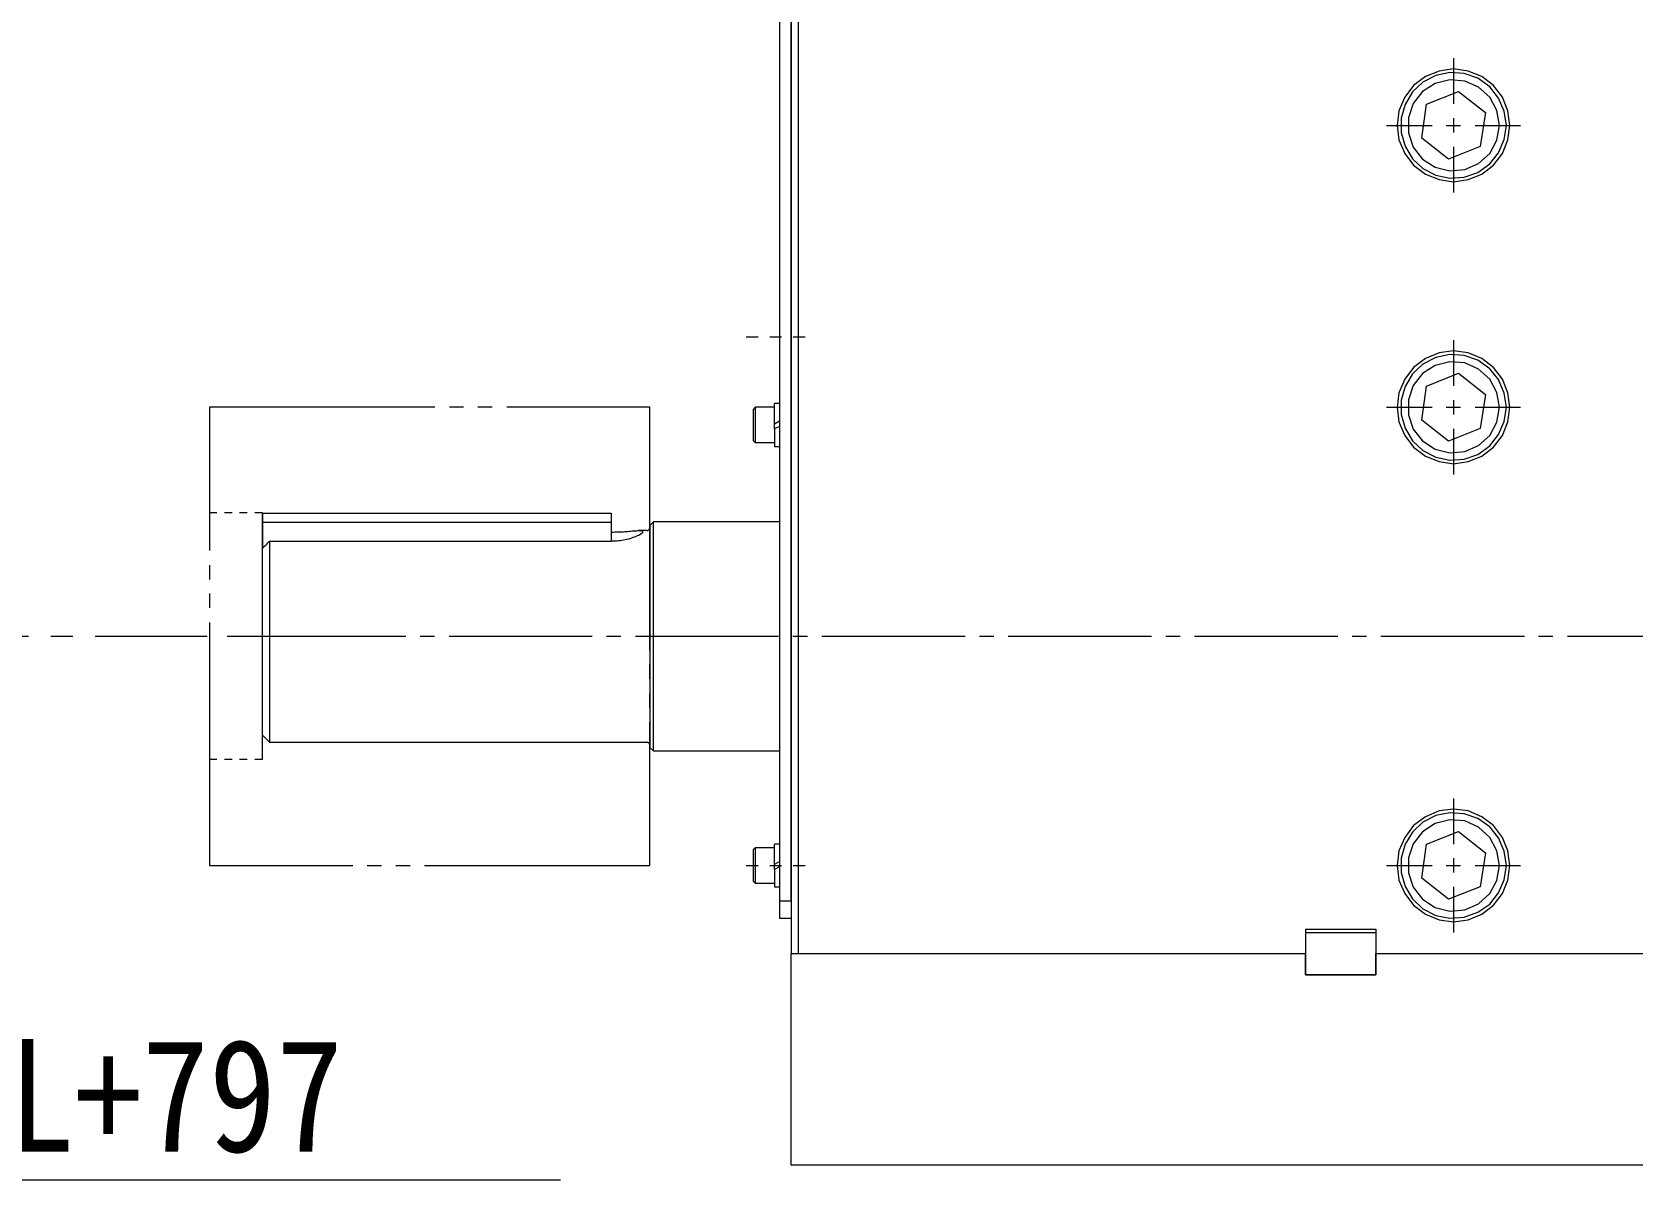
# Model space of a CAD drawing. Header units: millimetres. Extents: x 288 to 8834, y 20 to 9668.
# Drawn here: x 2176.5 to 2630.7, y 7453.7 to 7779.4 of the extents above; entities that cross this region are included whole.
import ezdxf

# ---------------------------------------------------------------- set-up
doc = ezdxf.new("R2010")
doc.units = ezdxf.units.MM
doc.linetypes.add('CENTER', pattern=[50.7, 31.8, -6.3, 6.3, -6.3])
doc.layers.add('Layer1', color=7, linetype='Continuous')
doc.styles.add('ＭＳ 明朝', font='')
doc.styles.get('ＭＳ 明朝').set_extended_font_data('ＭＳ 明朝')

# ---------------------------------------------------------------- blocks, each defined once
blk = doc.blocks.new('BLKF820')
at = {"layer": 'Layer1', "color": 7, "linetype": 'Continuous', "lineweight": 5}
for p, q in [((2351.05, 7577.87), (2350.96, 7577.96)), ((2351.22, 7577.87), (2351.05, 7577.87)), ((2351.3, 7577.78), (2351.22, 7577.87)), ((2351.48, 7577.7), (2351.3, 7577.78)), ((2351.56, 7577.61), (2351.48, 7577.7)), ((2351.65, 7577.53), (2351.56, 7577.61)), ((2351.73, 7577.44), (2351.65, 7577.53)), ((2351.73, 7577.35), (2351.73, 7577.44)), ((2351.82, 7577.18), (2351.73, 7577.35)), ((2351.82, 7576.92), (2351.82, 7577.18))]:
    blk.add_line(p, q, dxfattribs=at)
blk = doc.blocks.new('BLKF821')
at = {"layer": 'Layer1', "color": 7, "linetype": 'Continuous', "lineweight": 5}
for p, q in [((2350.79, 7637.98), (2351.22, 7637.98)), ((2351.22, 7637.98), (2351.3, 7638.06)), ((2351.3, 7638.06), (2351.48, 7638.15)), ((2351.48, 7638.15), (2351.56, 7638.24)), ((2351.56, 7638.24), (2351.65, 7638.32)), ((2351.65, 7638.32), (2351.73, 7638.41)), ((2351.73, 7638.58), (2351.82, 7638.67)), ((2351.73, 7638.41), (2351.73, 7638.58)), ((2351.82, 7638.67), (2351.82, 7638.84))]:
    blk.add_line(p, q, dxfattribs=at)
blk = doc.blocks.new('BLKF822')
at = {"layer": 'Layer1', "color": 7, "linetype": 'Continuous', "lineweight": 5}
for p, q in [((2348.63, 7637.98), (2349.15, 7637.98)), ((2349.15, 7637.98), (2349.5, 7637.89)), ((2349.5, 7637.89), (2349.58, 7637.89))]:
    blk.add_line(p, q, dxfattribs=at)
blk = doc.blocks.new('BLKF823')
at = {"layer": 'Layer1', "color": 7, "linetype": 'Continuous', "lineweight": 5}
for p, q in [((2340.8, 7637.55), (2341.4, 7637.55)), ((2341.4, 7637.55), (2341.92, 7637.63)), ((2341.92, 7637.63), (2344.24, 7637.63)), ((2344.24, 7637.63), (2344.67, 7637.72)), ((2344.67, 7637.72), (2345.1, 7637.72)), ((2345.1, 7637.72), (2345.53, 7637.72)), ((2345.53, 7637.72), (2345.97, 7637.81)), ((2345.97, 7637.81), (2346.31, 7637.81)), ((2346.31, 7637.81), (2346.4, 7637.81)), ((2346.4, 7637.81), (2346.74, 7637.89)), ((2346.74, 7637.89), (2347.17, 7637.89)), ((2347.17, 7637.89), (2347.6, 7637.89)), ((2347.6, 7637.89), (2348.03, 7637.89)), ((2348.03, 7637.89), (2348.38, 7637.98))]:
    blk.add_line(p, q, dxfattribs=at)
blk = doc.blocks.new('BLKF824')
at = {"layer": 'Layer1', "color": 7, "linetype": 'Continuous', "lineweight": 5}
for p, q in [((2241.85, 7632.9), (2242.2, 7633.24)), ((2241.85, 7632.81), (2241.85, 7632.9)), ((2242.2, 7633.24), (2242.46, 7633.5)), ((2242.46, 7633.5), (2242.8, 7633.84)), ((2242.8, 7633.84), (2243.06, 7634.1)), ((2243.06, 7634.1), (2243.4, 7634.45)), ((2243.4, 7634.45), (2243.58, 7634.71))]:
    blk.add_line(p, q, dxfattribs=at)
blk = doc.blocks.new('BLKF825')
at = {"layer": 'Layer1', "color": 7, "linetype": 'Continuous', "lineweight": 5}
for p, q in [((2347.86, 7636.26), (2347.43, 7636.08)), ((2347.95, 7636.34), (2347.86, 7636.26)), ((2348.2, 7636.43), (2347.95, 7636.34)), ((2348.63, 7636.6), (2348.2, 7636.43)), ((2348.98, 7636.77), (2348.63, 7636.6)), ((2349.32, 7637.03), (2348.98, 7636.77)), ((2349.58, 7637.29), (2349.32, 7637.03)), ((2349.84, 7637.63), (2349.58, 7637.29)), ((2341.57, 7634.96), (2341.14, 7634.96)), ((2342, 7634.96), (2341.57, 7634.96)), ((2342.43, 7634.96), (2342, 7634.96)), ((2342.86, 7635.05), (2342.43, 7634.96)), ((2342.95, 7635.05), (2342.86, 7635.05)), ((2343.38, 7635.05), (2342.95, 7635.05)), ((2343.81, 7635.14), (2343.38, 7635.05)), ((2344.33, 7635.22), (2343.81, 7635.14)), ((2344.76, 7635.31), (2344.33, 7635.22)), ((2345.19, 7635.39), (2344.76, 7635.31)), ((2345.71, 7635.57), (2345.19, 7635.39)), ((2345.79, 7635.57), (2345.71, 7635.57)), ((2346.14, 7635.65), (2345.79, 7635.57)), ((2346.57, 7635.82), (2346.14, 7635.65)), ((2347, 7636), (2346.57, 7635.82)), ((2347.43, 7636.08), (2347, 7636))]:
    blk.add_line(p, q, dxfattribs=at)
blk = doc.blocks.new('BLKF986')
at = {"layer": 'Layer1', "color": 7, "linetype": 'Continuous', "lineweight": 5}
for p, q in [((2571.15, 7765.17), (2568.23, 7762.41)), ((2574.77, 7767.06), (2571.15, 7765.17)), ((2578.82, 7767.92), (2574.77, 7767.06)), ((2582.87, 7767.67), (2578.82, 7767.92)), ((2586.74, 7766.29), (2582.87, 7767.67)), ((2590.1, 7763.88), (2586.74, 7766.29)), ((2592.6, 7760.69), (2590.1, 7763.88)), ((2566.07, 7758.88), (2564.95, 7755.01)), ((2568.23, 7762.41), (2566.07, 7758.88)), ((2594.23, 7756.99), (2592.6, 7760.69)), ((2564.95, 7755.01), (2564.95, 7750.87)), ((2594.83, 7752.94), (2594.23, 7756.99)), ((2564.95, 7750.87), (2566.07, 7747)), ((2566.07, 7747), (2568.23, 7743.47)), ((2592.6, 7745.1), (2594.23, 7748.89)), ((2568.23, 7743.47), (2571.15, 7740.71)), ((2571.15, 7740.71), (2574.77, 7738.82)), ((2586.74, 7739.59), (2590.1, 7742)), ((2590.1, 7742), (2592.6, 7745.1)), ((2574.77, 7738.82), (2578.82, 7737.96)), ((2578.82, 7737.96), (2582.87, 7738.21)), ((2582.87, 7738.21), (2586.74, 7739.59))]:
    blk.add_line(p, q, dxfattribs=at)
blk = doc.blocks.new('BLKF987')
at = {"layer": 'Layer1', "color": 7, "linetype": 'Continuous', "lineweight": 5}
for p, q in [((2574.6, 7764.82), (2570.98, 7762.5)), ((2578.73, 7765.86), (2574.6, 7764.82)), ((2583.04, 7765.51), (2578.73, 7765.86)), ((2586.91, 7763.79), (2583.04, 7765.51)), ((2590.1, 7760.95), (2586.91, 7763.79)), ((2568.4, 7759.14), (2567.02, 7755.09)), ((2570.98, 7762.5), (2568.4, 7759.14)), ((2592.08, 7757.16), (2590.1, 7760.95)), ((2567.02, 7755.09), (2567.02, 7750.79)), ((2592.85, 7752.94), (2592.08, 7757.16)), ((2567.02, 7750.79), (2568.4, 7746.74)), ((2568.4, 7746.74), (2570.98, 7743.38)), ((2590.1, 7744.93), (2592.08, 7748.72)), ((2570.98, 7743.38), (2574.6, 7741.06)), ((2574.6, 7741.06), (2578.73, 7740.02)), ((2583.04, 7740.37), (2586.91, 7742.09)), ((2586.91, 7742.09), (2590.1, 7744.93)), ((2578.73, 7740.02), (2583.04, 7740.37))]:
    blk.add_line(p, q, dxfattribs=at)
blk = doc.blocks.new('BLKF992')
at = {"layer": 'Layer1', "color": 7, "linetype": 'Continuous', "lineweight": 5}
for p, q in [((2570.98, 7682.5), (2568.4, 7679.14)), ((2574.6, 7684.82), (2570.98, 7682.5)), ((2578.73, 7685.86), (2574.6, 7684.82)), ((2583.04, 7685.51), (2578.73, 7685.86)), ((2586.91, 7683.79), (2583.04, 7685.51)), ((2590.1, 7680.95), (2586.91, 7683.79)), ((2568.4, 7679.14), (2567.02, 7675.09)), ((2592.08, 7677.16), (2590.1, 7680.95)), ((2592.85, 7672.94), (2592.08, 7677.16)), ((2567.02, 7675.09), (2567.02, 7670.79)), ((2567.02, 7670.79), (2568.4, 7666.74)), ((2590.1, 7664.93), (2592.08, 7668.72)), ((2568.4, 7666.74), (2570.98, 7663.38)), ((2586.91, 7662.09), (2590.1, 7664.93)), ((2570.98, 7663.38), (2574.6, 7661.06)), ((2574.6, 7661.06), (2578.73, 7660.02)), ((2578.73, 7660.02), (2583.04, 7660.37)), ((2583.04, 7660.37), (2586.91, 7662.09))]:
    blk.add_line(p, q, dxfattribs=at)
blk = doc.blocks.new('BLKF993')
at = {"layer": 'Layer1', "color": 7, "linetype": 'Continuous', "lineweight": 5}
for p, q in [((2574.77, 7687.06), (2571.15, 7685.17)), ((2578.82, 7687.92), (2574.77, 7687.06)), ((2582.87, 7687.67), (2578.82, 7687.92)), ((2586.74, 7686.29), (2582.87, 7687.67)), ((2590.1, 7683.88), (2586.74, 7686.29)), ((2568.23, 7682.41), (2566.07, 7678.88)), ((2571.15, 7685.17), (2568.23, 7682.41)), ((2592.6, 7680.78), (2590.1, 7683.88)), ((2566.07, 7678.88), (2564.95, 7675.01)), ((2594.23, 7676.99), (2592.6, 7680.78)), ((2564.95, 7675.01), (2564.95, 7670.87)), ((2594.83, 7672.94), (2594.23, 7676.99)), ((2564.95, 7670.87), (2566.07, 7667)), ((2592.6, 7665.19), (2594.23, 7668.89)), ((2566.07, 7667), (2568.23, 7663.47)), ((2590.1, 7662), (2592.6, 7665.19)), ((2568.23, 7663.47), (2571.15, 7660.71)), ((2571.15, 7660.71), (2574.77, 7658.82)), ((2582.87, 7658.21), (2586.74, 7659.59)), ((2586.74, 7659.59), (2590.1, 7662)), ((2574.77, 7658.82), (2578.82, 7657.96)), ((2578.82, 7657.96), (2582.87, 7658.21))]:
    blk.add_line(p, q, dxfattribs=at)
blk = doc.blocks.new('BLKF1017')
at = {"layer": 'Layer1', "color": 7, "linetype": 'Continuous', "lineweight": 5}
for p, q in [((2571.15, 7555.22), (2568.23, 7552.38)), ((2574.77, 7557.12), (2571.15, 7555.22)), ((2578.82, 7557.89), (2574.77, 7557.12)), ((2582.87, 7557.63), (2578.82, 7557.89)), ((2586.74, 7556.26), (2582.87, 7557.63)), ((2590.1, 7553.93), (2586.74, 7556.26)), ((2568.23, 7552.38), (2566.07, 7548.94)), ((2592.6, 7550.74), (2590.1, 7553.93)), ((2594.23, 7546.96), (2592.6, 7550.74)), ((2566.07, 7548.94), (2564.95, 7544.97)), ((2594.83, 7542.91), (2594.23, 7546.96)), ((2564.95, 7544.97), (2564.95, 7540.93)), ((2564.95, 7540.93), (2566.07, 7536.97)), ((2566.07, 7536.97), (2568.23, 7533.52)), ((2592.6, 7535.16), (2594.23, 7538.86)), ((2568.23, 7533.52), (2571.15, 7530.68)), ((2586.74, 7529.65), (2590.1, 7531.97)), ((2590.1, 7531.97), (2592.6, 7535.16)), ((2571.15, 7530.68), (2574.77, 7528.79)), ((2574.77, 7528.79), (2578.82, 7528.01)), ((2578.82, 7528.01), (2582.87, 7528.27)), ((2582.87, 7528.27), (2586.74, 7529.65))]:
    blk.add_line(p, q, dxfattribs=at)
blk = doc.blocks.new('BLKF1018')
at = {"layer": 'Layer1', "color": 7, "linetype": 'Continuous', "lineweight": 5}
for p, q in [((2574.6, 7554.88), (2570.98, 7552.47)), ((2578.73, 7555.91), (2574.6, 7554.88)), ((2583.04, 7555.57), (2578.73, 7555.91)), ((2586.91, 7553.84), (2583.04, 7555.57)), ((2570.98, 7552.47), (2568.4, 7549.11)), ((2590.1, 7550.92), (2586.91, 7553.84)), ((2592.08, 7547.13), (2590.1, 7550.92)), ((2568.4, 7549.11), (2567.02, 7545.06)), ((2592.85, 7542.91), (2592.08, 7547.13)), ((2567.02, 7545.06), (2567.02, 7540.84)), ((2567.02, 7540.84), (2568.4, 7536.79)), ((2568.4, 7536.79), (2570.98, 7533.35)), ((2590.1, 7534.99), (2592.08, 7538.69)), ((2570.98, 7533.35), (2574.6, 7531.02)), ((2583.04, 7530.34), (2586.91, 7532.06)), ((2586.91, 7532.06), (2590.1, 7534.99)), ((2574.6, 7531.02), (2578.73, 7529.99)), ((2578.73, 7529.99), (2583.04, 7530.34))]:
    blk.add_line(p, q, dxfattribs=at)
blk = doc.blocks.new('BLKF1172')
at = {"layer": 'Layer1', "color": 7, "linetype": 'Continuous', "lineweight": 5}
for p, q in [((2571.84, 7556.77), (2568.48, 7554.27)), ((2575.72, 7558.41), (2571.84, 7556.77)), ((2579.85, 7558.93), (2575.72, 7558.41)), ((2583.98, 7558.41), (2579.85, 7558.93)), ((2587.86, 7556.77), (2583.98, 7558.41)), ((2591.13, 7554.27), (2587.86, 7556.77)), ((2565.99, 7550.92), (2564.35, 7547.13)), ((2568.48, 7554.27), (2565.99, 7550.92)), ((2593.72, 7550.92), (2591.13, 7554.27)), ((2595.27, 7547.13), (2593.72, 7550.92)), ((2564.35, 7547.13), (2563.83, 7542.91)), ((2595.78, 7542.91), (2595.27, 7547.13)), ((2563.83, 7542.91), (2564.35, 7538.77)), ((2564.35, 7538.77), (2565.99, 7534.99)), ((2593.72, 7534.99), (2595.27, 7538.77)), ((2565.99, 7534.99), (2568.48, 7531.63)), ((2591.13, 7531.63), (2593.72, 7534.99)), ((2568.48, 7531.63), (2571.84, 7529.13)), ((2571.84, 7529.13), (2575.72, 7527.49)), ((2575.72, 7527.49), (2579.85, 7526.98)), ((2579.85, 7526.98), (2583.98, 7527.49)), ((2583.98, 7527.49), (2587.86, 7529.13)), ((2587.86, 7529.13), (2591.13, 7531.63))]:
    blk.add_line(p, q, dxfattribs=at)
blk = doc.blocks.new('BLKF1178')
at = {"layer": 'Layer1', "color": 7, "linetype": 'Continuous', "lineweight": 5}
for p, q in [((2571.84, 7686.8), (2568.48, 7684.22)), ((2575.72, 7688.35), (2571.84, 7686.8)), ((2579.85, 7688.96), (2575.72, 7688.35)), ((2583.98, 7688.35), (2579.85, 7688.96)), ((2587.86, 7686.8), (2583.98, 7688.35)), ((2591.13, 7684.22), (2587.86, 7686.8)), ((2568.48, 7684.22), (2565.99, 7680.95)), ((2593.72, 7680.95), (2591.13, 7684.22)), ((2565.99, 7680.95), (2564.35, 7677.07)), ((2595.27, 7677.07), (2593.72, 7680.95)), ((2564.35, 7677.07), (2563.83, 7672.94)), ((2563.83, 7672.94), (2564.35, 7668.81)), ((2595.78, 7672.94), (2595.27, 7677.07)), ((2564.35, 7668.81), (2565.99, 7664.93)), ((2593.72, 7664.93), (2595.27, 7668.81)), ((2565.99, 7664.93), (2568.48, 7661.66)), ((2591.13, 7661.66), (2593.72, 7664.93)), ((2568.48, 7661.66), (2571.84, 7659.08)), ((2571.84, 7659.08), (2575.72, 7657.53)), ((2583.98, 7657.53), (2587.86, 7659.08)), ((2587.86, 7659.08), (2591.13, 7661.66)), ((2575.72, 7657.53), (2579.85, 7656.92)), ((2579.85, 7656.92), (2583.98, 7657.53))]:
    blk.add_line(p, q, dxfattribs=at)
blk = doc.blocks.new('BLKF1179')
at = {"layer": 'Layer1', "color": 7, "linetype": 'Continuous', "lineweight": 5}
for p, q in [((2575.72, 7768.35), (2571.84, 7766.8)), ((2579.85, 7768.96), (2575.72, 7768.35)), ((2583.98, 7768.35), (2579.85, 7768.96)), ((2587.86, 7766.8), (2583.98, 7768.35)), ((2568.48, 7764.22), (2565.99, 7760.95)), ((2571.84, 7766.8), (2568.48, 7764.22)), ((2591.13, 7764.22), (2587.86, 7766.8)), ((2593.72, 7760.95), (2591.13, 7764.22)), ((2565.99, 7760.95), (2564.35, 7757.07)), ((2595.27, 7757.07), (2593.72, 7760.95)), ((2564.35, 7757.07), (2563.83, 7752.94)), ((2595.78, 7752.94), (2595.27, 7757.07)), ((2563.83, 7752.94), (2564.35, 7748.81)), ((2564.35, 7748.81), (2565.99, 7744.93)), ((2593.72, 7744.93), (2595.27, 7748.81)), ((2565.99, 7744.93), (2568.48, 7741.66)), ((2568.48, 7741.66), (2571.84, 7739.08)), ((2587.86, 7739.08), (2591.13, 7741.66)), ((2591.13, 7741.66), (2593.72, 7744.93)), ((2571.84, 7739.08), (2575.72, 7737.53)), ((2575.72, 7737.53), (2579.85, 7736.92)), ((2579.85, 7736.92), (2583.98, 7737.53)), ((2583.98, 7737.53), (2587.86, 7739.08))]:
    blk.add_line(p, q, dxfattribs=at)
blk = doc.blocks.new('BLKF763')
at = {"layer": 'Layer1', "color": 7, "linetype": 'Continuous', "lineweight": 5}
for p, q in [((2391.86, 8027.9), (2391.86, 7517.93)), ((2393.84, 8027.13), (2393.84, 7517.93)), ((2388.59, 7807.97), (2388.59, 7527.92)), ((2391.86, 7532.92), (2391.86, 7807.97)), ((2579.85, 7771.97), (2579.85, 7759.05)), ((2570.81, 7749.32), (2572.19, 7758.97)), ((2572.19, 7758.97), (2581.23, 7762.58)), ((2581.23, 7762.58), (2588.89, 7756.56)), ((2579.85, 7755.01), (2579.85, 7750.87)), ((2588.89, 7756.56), (2587.43, 7746.91)), ((2560.82, 7752.94), (2573.74, 7752.94)), ((2577.78, 7752.94), (2581.83, 7752.94)), ((2585.97, 7752.94), (2598.8, 7752.94)), ((2592.08, 7748.72), (2592.85, 7752.94)), ((2594.23, 7748.89), (2594.83, 7752.94)), ((2595.27, 7748.81), (2595.78, 7752.94)), ((2578.39, 7743.3), (2570.81, 7749.32)), ((2587.43, 7746.91), (2578.39, 7743.3)), ((2579.85, 7746.83), (2579.85, 7733.91)), ((2379.12, 7692.92), (2382.48, 7692.92)), ((2385.84, 7692.92), (2389.11, 7692.92)), ((2392.47, 7692.92), (2395.83, 7692.92)), ((2579.85, 7691.97), (2579.85, 7679.05)), ((2572.19, 7678.97), (2581.23, 7682.58)), ((2581.23, 7682.58), (2588.89, 7676.56)), ((2570.81, 7669.32), (2572.19, 7678.97)), ((2226.87, 7672.94), (2226.87, 7632.29)), ((2290.77, 7672.94), (2226.87, 7672.94)), ((2298.95, 7672.94), (2294.9, 7672.94)), ((2307.04, 7672.94), (2302.99, 7672.94)), ((2351.82, 7672.94), (2311.17, 7672.94)), ((2351.82, 7603.96), (2351.82, 7672.94)), ((2381.7, 7672.94), (2381.1, 7672.34)), ((2381.7, 7672.94), (2381.7, 7662.95)), ((2387.13, 7672.94), (2381.7, 7672.94)), ((2387.13, 7668.29), (2387.13, 7674.06)), ((2388.59, 7674.06), (2387.13, 7674.06)), ((2560.82, 7672.94), (2573.74, 7672.94)), ((2577.78, 7672.94), (2581.83, 7672.94)), ((2579.85, 7675.01), (2579.85, 7670.87)), ((2585.97, 7672.94), (2598.8, 7672.94)), ((2588.89, 7676.56), (2587.43, 7666.91)), ((2592.08, 7668.72), (2592.85, 7672.94)), ((2594.23, 7668.89), (2594.83, 7672.94)), ((2595.27, 7668.81), (2595.78, 7672.94)), ((2381.1, 7672.34), (2381.1, 7663.55)), ((2387.13, 7668.29), (2388.59, 7669.06)), ((2387.13, 7666.83), (2387.13, 7668.29)), ((2578.39, 7663.3), (2570.81, 7669.32)), ((2381.1, 7663.55), (2381.7, 7662.95)), ((2388.59, 7667.51), (2387.13, 7666.83)), ((2387.13, 7666.83), (2387.13, 7661.83)), ((2587.43, 7666.91), (2578.39, 7663.3)), ((2579.85, 7666.83), (2579.85, 7653.91)), ((2381.7, 7662.95), (2387.13, 7662.95)), ((2387.13, 7661.83), (2388.59, 7661.83)), ((2228.94, 7642.97), (2226.87, 7642.97)), ((2233.24, 7642.97), (2231.09, 7642.97)), ((2237.55, 7642.97), (2235.39, 7642.97)), ((2241.85, 7642.97), (2239.7, 7642.97)), ((2241.85, 7572.96), (2241.85, 7642.97)), ((2241.85, 7642.89), (2340.8, 7642.89)), ((2241.85, 7642.89), (2241.85, 7632.81)), ((2340.8, 7642.89), (2340.8, 7634.96)), ((2340.8, 7640.22), (2241.85, 7640.22)), ((2348.38, 7637.98), (2348.63, 7637.98)), ((2350.79, 7637.98), (2348.55, 7637.98)), ((2349.58, 7637.89), (2349.84, 7637.63)), ((2352.85, 7640.47), (2351.82, 7639.44)), ((2351.82, 7639.44), (2351.82, 7576.41)), ((2351.82, 7638.84), (2351.82, 7638.93)), ((2352.85, 7575.46), (2352.85, 7640.47)), ((2388.59, 7640.47), (2352.85, 7640.47)), ((2241.85, 7579.94), (2241.85, 7632.81)), ((2243.58, 7634.71), (2243.83, 7634.96)), ((2243.83, 7634.96), (2243.83, 7577.96)), ((2243.83, 7634.96), (2340.8, 7634.96)), ((2341.14, 7634.96), (2340.8, 7634.96)), ((2226.87, 7628.16), (2226.87, 7624.11)), ((2226.87, 7620.07), (2226.87, 7616.02)), ((2226.87, 7611.89), (2226.87, 7542.91)), ((2282.59, 7607.92), (2231.86, 7607.92)), ((2290.68, 7607.92), (2286.63, 7607.92)), ((2335.46, 7607.92), (2294.81, 7607.92)), ((2343.55, 7607.92), (2339.51, 7607.92)), ((2388.33, 7607.92), (2347.69, 7607.92)), ((2396.51, 7607.92), (2392.38, 7607.92)), ((2441.21, 7607.92), (2400.56, 7607.92)), ((2449.39, 7607.92), (2445.34, 7607.92)), ((2494.17, 7607.92), (2453.44, 7607.92)), ((2502.26, 7607.92), (2498.21, 7607.92)), ((2547.04, 7607.92), (2506.31, 7607.92)), ((2555.14, 7607.92), (2551.09, 7607.92)), ((2599.92, 7607.92), (2559.18, 7607.92)), ((2608.01, 7607.92), (2603.96, 7607.92)), ((2652.79, 7607.92), (2612.14, 7607.92)), ((2351.82, 7595.87), (2351.82, 7599.92)), ((2351.82, 7587.69), (2351.82, 7591.73)), ((2351.82, 7542.91), (2351.82, 7583.64)), ((2241.85, 7579.94), (2243.83, 7577.96)), ((2243.83, 7577.96), (2350.79, 7577.96)), ((2350.96, 7577.96), (2350.79, 7577.96)), ((2228.94, 7572.96), (2226.87, 7572.96)), ((2233.24, 7572.96), (2231.09, 7572.96)), ((2237.55, 7572.96), (2235.39, 7572.96)), ((2241.85, 7572.96), (2239.7, 7572.96)), ((2351.82, 7576.41), (2352.85, 7575.46)), ((2352.85, 7575.46), (2388.59, 7575.46)), ((2579.85, 7561.94), (2579.85, 7549.02)), ((2572.19, 7549.02), (2581.23, 7552.55)), ((2581.23, 7552.55), (2588.89, 7546.52)), ((2381.7, 7547.9), (2381.1, 7547.39)), ((2381.1, 7547.39), (2381.1, 7538.52)), ((2381.7, 7547.9), (2381.7, 7537.91)), ((2387.13, 7547.9), (2381.7, 7547.9)), ((2387.13, 7543.34), (2387.13, 7549.02)), ((2388.59, 7549.02), (2387.13, 7549.02)), ((2570.81, 7539.38), (2572.19, 7549.02)), ((2588.89, 7546.52), (2587.43, 7536.88)), ((2226.87, 7542.91), (2267.52, 7542.91)), ((2271.56, 7542.91), (2275.61, 7542.91)), ((2279.74, 7542.91), (2283.79, 7542.91)), ((2287.84, 7542.91), (2351.82, 7542.91)), ((2379.12, 7542.91), (2382.48, 7542.91)), ((2385.84, 7542.91), (2389.11, 7542.91)), ((2387.13, 7543.34), (2388.59, 7544.03)), ((2387.13, 7541.79), (2387.13, 7543.34)), ((2388.59, 7542.56), (2387.13, 7541.79)), ((2387.13, 7541.79), (2387.13, 7536.88)), ((2392.47, 7542.91), (2395.83, 7542.91)), ((2560.82, 7542.91), (2573.74, 7542.91)), ((2577.78, 7542.91), (2581.83, 7542.91)), ((2579.85, 7544.97), (2579.85, 7540.93)), ((2585.97, 7542.91), (2598.8, 7542.91)), ((2592.08, 7538.69), (2592.85, 7542.91)), ((2594.23, 7538.86), (2594.83, 7542.91)), ((2595.27, 7538.77), (2595.78, 7542.91)), ((2381.1, 7538.52), (2381.7, 7537.91)), ((2381.7, 7537.91), (2387.13, 7537.91)), ((2387.13, 7536.88), (2388.59, 7536.88)), ((2578.39, 7533.35), (2570.81, 7539.38)), ((2587.43, 7536.88), (2578.39, 7533.35)), ((2579.85, 7536.88), (2579.85, 7523.96)), ((2388.59, 7532.92), (2391.86, 7532.92)), ((2391.86, 7527.92), (2388.59, 7527.92)), ((2537.83, 7524.91), (2557.81, 7524.91)), ((2537.83, 7524.91), (2537.83, 7517.93)), ((2537.83, 7523.96), (2537.83, 7511.91)), ((2537.83, 7523.96), (2557.81, 7523.96)), ((2557.81, 7524.91), (2557.81, 7517.93)), ((2557.81, 7523.96), (2557.81, 7511.91)), ((2391.86, 7457.91), (2391.86, 7517.93)), ((2391.86, 7517.93), (2537.83, 7517.93)), ((2393.84, 7517.93), (2537.83, 7517.93)), ((2537.83, 7511.91), (2537.83, 7517.93)), ((2557.81, 7511.91), (2557.81, 7517.93)), ((2557.81, 7517.93), (2793.84, 7517.93)), ((2557.81, 7517.93), (2701.79, 7517.93)), ((2557.81, 7511.91), (2537.83, 7511.91)), ((2537.83, 7511.91), (2557.81, 7511.91)), ((2794.79, 7457.91), (2391.86, 7457.91))]:
    blk.add_line(p, q, dxfattribs=at)
for name in ['BLKF1179', 'BLKF986', 'BLKF987', 'BLKF1178', 'BLKF993', 'BLKF992', 'BLKF823', 'BLKF825', 'BLKF822', 'BLKF821', 'BLKF824', 'BLKF820', 'BLKF1172', 'BLKF1017', 'BLKF1018']:
    blk.add_blockref(name, (0, 0), dxfattribs=at)
blk = doc.blocks.new('BLKF1200')
at = {"layer": 'Layer1', "color": 7, "linetype": 'CENTER', "lineweight": 13}
blk.add_line((2276.87, 7607.92), (1183.55, 7607.92), dxfattribs=at)

msp = doc.modelspace()

# ---------------------------------------------------------------- linework, layer by layer
at = {"layer": 'Layer1', "color": 7, "linetype": 'Continuous', "lineweight": 13}
msp.add_line((2142.47, 7453.7), (2326.47, 7453.7), dxfattribs=at)

# ---------------------------------------------------------------- block references
at = {"layer": 'Layer1', "color": 7, "linetype": 'Continuous', "lineweight": 5}
msp.add_blockref('BLKF763', (0, 0), dxfattribs=at)
at = {"layer": 'Layer1', "color": 3, "linetype": 'Continuous', "lineweight": 5}
msp.add_blockref('BLKF1200', (0, 0), dxfattribs=at)

# ---------------------------------------------------------------- texts
at = {"layer": 'Layer1', "color": 6, "linetype": 'Continuous', "lineweight": 5, "style": 'ＭＳ 明朝', "width": 0.875}
msp.add_text('FL+797', height=32, dxfattribs=at).set_placement((2150.47, 7461.7))

doc.saveas('drawing.dxf')
